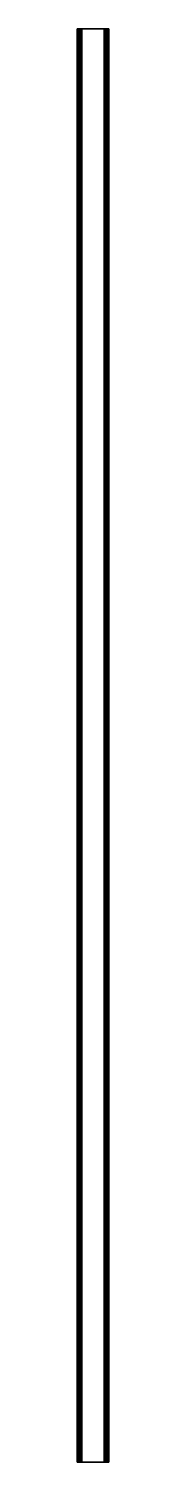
# Model space of a CAD drawing. Extents: x 0 to 10, y -475 to 0.
import ezdxf

# ---------------------------------------------------------------- set-up
doc = ezdxf.new("R2010")
doc.units = 0
doc.layers.add('ACESSORIO', color=254, linetype='CONTINUOUS')

msp = doc.modelspace()

# ---------------------------------------------------------------- linework, layer by layer
at = {"layer": 'ACESSORIO'}
for points in [[(0, 0, 130), (1, 0, 131), (9, 0, 131), (10, 0, 130)], [(1, 0, 174), (0, 0, 175), (0, 0, 130), (1, 0, 131)], [(10, 0, 175), (9, 0, 174), (1, 0, 174), (0, 0, 175)], [(10, 0, 175), (0, 0, 175), (0, -475, 175), (10, -475, 175)], [(0, 0, 175), (0, 0, 130), (0, -475, 130), (0, -475, 175)], [(0, 0, 130), (10, 0, 130), (10, -475, 130), (0, -475, 130)], [(10.5, 0), (9.5, 0, 1), (1.5, 0, 1), (0.5, 0)], [(1.5, 0, 1), (0.5, 0), (0.5, 0, 45), (1.5, 0, 44)], [(0.5, 0, 45), (1.5, 0, 44), (9.5, 0, 44), (10.5, 0, 45)], [(10.5, 0), (0.5, 0), (0.5, -475), (10.5, -475)], [(0.5, 0), (0.5, 0, 45), (0.5, -475, 45), (0.5, -475)], [(0.5, 0, 45), (10.5, 0, 45), (10.5, -475, 45), (0.5, -475, 45)], [(9, 0, 131), (1, 0, 131), (1, -475, 131), (9, -475, 131)], [(1, 0, 131), (1, 0, 174), (1, -475, 174), (1, -475, 131)], [(1, 0, 174), (9, 0, 174), (9, -475, 174), (1, -475, 174)], [(9.5, 0, 44), (1.5, 0, 44), (1.5, -475, 44), (9.5, -475, 44)], [(1.5, 0, 44), (1.5, 0, 1), (1.5, -475, 1), (1.5, -475, 44)], [(1.5, 0, 1), (9.5, 0, 1), (9.5, -475, 1), (1.5, -475, 1)], [(9, 0, 131), (10, 0, 130), (10, 0, 136), (9, 0, 136)], [(9, 0, 169), (10, 0, 169), (10, 0, 175), (9, 0, 174)], [(9, 0, 174), (9, 0, 169), (9, -475, 169), (9, -475, 174)], [(9, 0, 169), (10, 0, 169), (10, -475, 169), (9, -475, 169)], [(10, 0, 136), (9, 0, 136), (9, -475, 136), (10, -475, 136)], [(9, 0, 136), (9, 0, 131), (9, -475, 131), (9, -475, 136)], [(9.5, 0, 6), (10.5, 0, 6), (10.5, 0), (9.5, 0, 1)], [(9.5, 0, 44), (10.5, 0, 45), (10.5, 0, 39), (9.5, 0, 39)], [(9.5, 0, 1), (9.5, 0, 6), (9.5, -475, 6), (9.5, -475, 1)], [(9.5, 0, 6), (10.5, 0, 6), (10.5, -475, 6), (9.5, -475, 6)], [(10.5, 0, 39), (9.5, 0, 39), (9.5, -475, 39), (10.5, -475, 39)], [(9.5, 0, 39), (9.5, 0, 44), (9.5, -475, 44), (9.5, -475, 39)], [(10, 0, 169), (10, 0, 175), (10, -475, 175), (10, -475, 169)], [(10, 0, 130), (10, 0, 136), (10, -475, 136), (10, -475, 130)], [(10.5, 0, 6), (10.5, 0), (10.5, -475), (10.5, -475, 6)], [(10.5, 0, 45), (10.5, 0, 39), (10.5, -475, 39), (10.5, -475, 45)], [(10, -475, 175), (9, -475, 174), (1, -475, 174), (0, -475, 175)], [(1, -475, 174), (0, -475, 175), (0, -475, 130), (1, -475, 131)], [(0, -475, 130), (1, -475, 131), (9, -475, 131), (10, -475, 130)], [(0.5, -475, 45), (1.5, -475, 44), (9.5, -475, 44), (10.5, -475, 45)], [(1.5, -475, 1), (0.5, -475), (0.5, -475, 45), (1.5, -475, 44)], [(10.5, -475), (9.5, -475, 1), (1.5, -475, 1), (0.5, -475)], [(9, -475, 169), (10, -475, 169), (10, -475, 175), (9, -475, 174)], [(9, -475, 131), (10, -475, 130), (10, -475, 136), (9, -475, 136)], [(9.5, -475, 44), (10.5, -475, 45), (10.5, -475, 39), (9.5, -475, 39)], [(9.5, -475, 6), (10.5, -475, 6), (10.5, -475), (9.5, -475, 1)]]:
    msp.add_3dface(points, dxfattribs=at)

doc.saveas('drawing.dxf')
